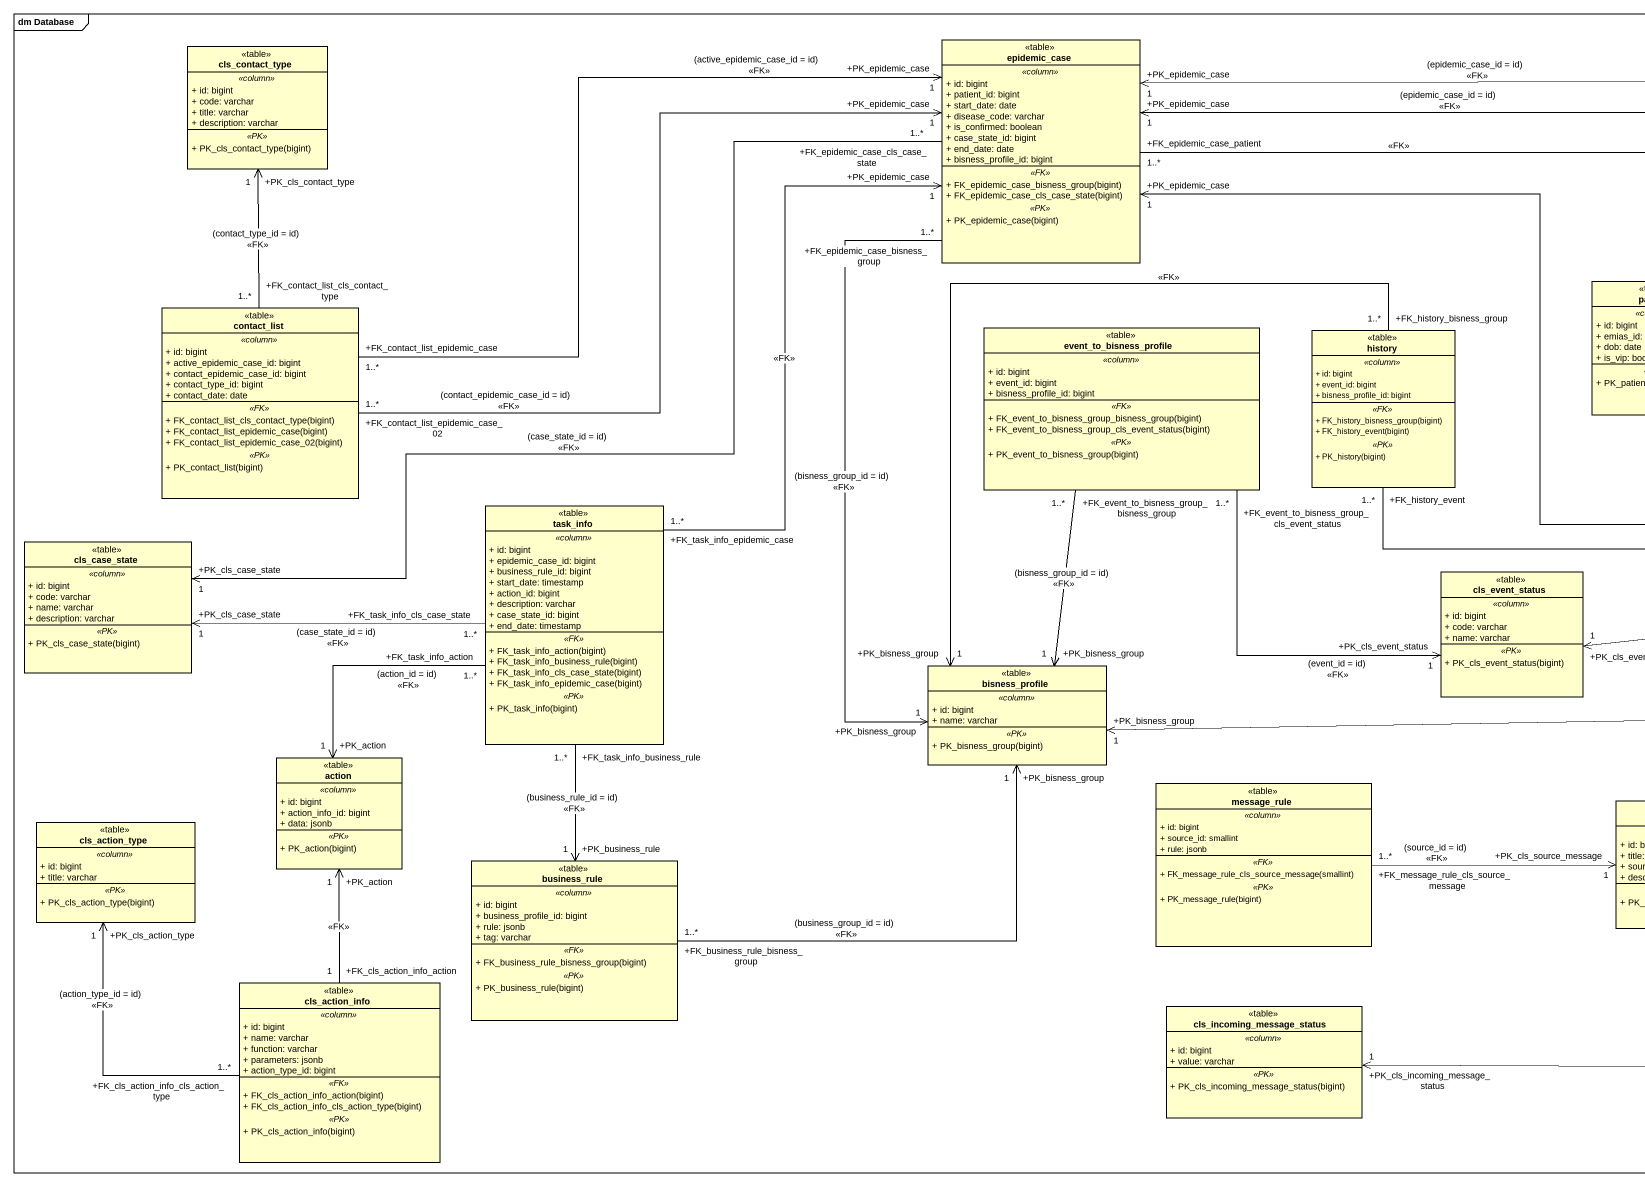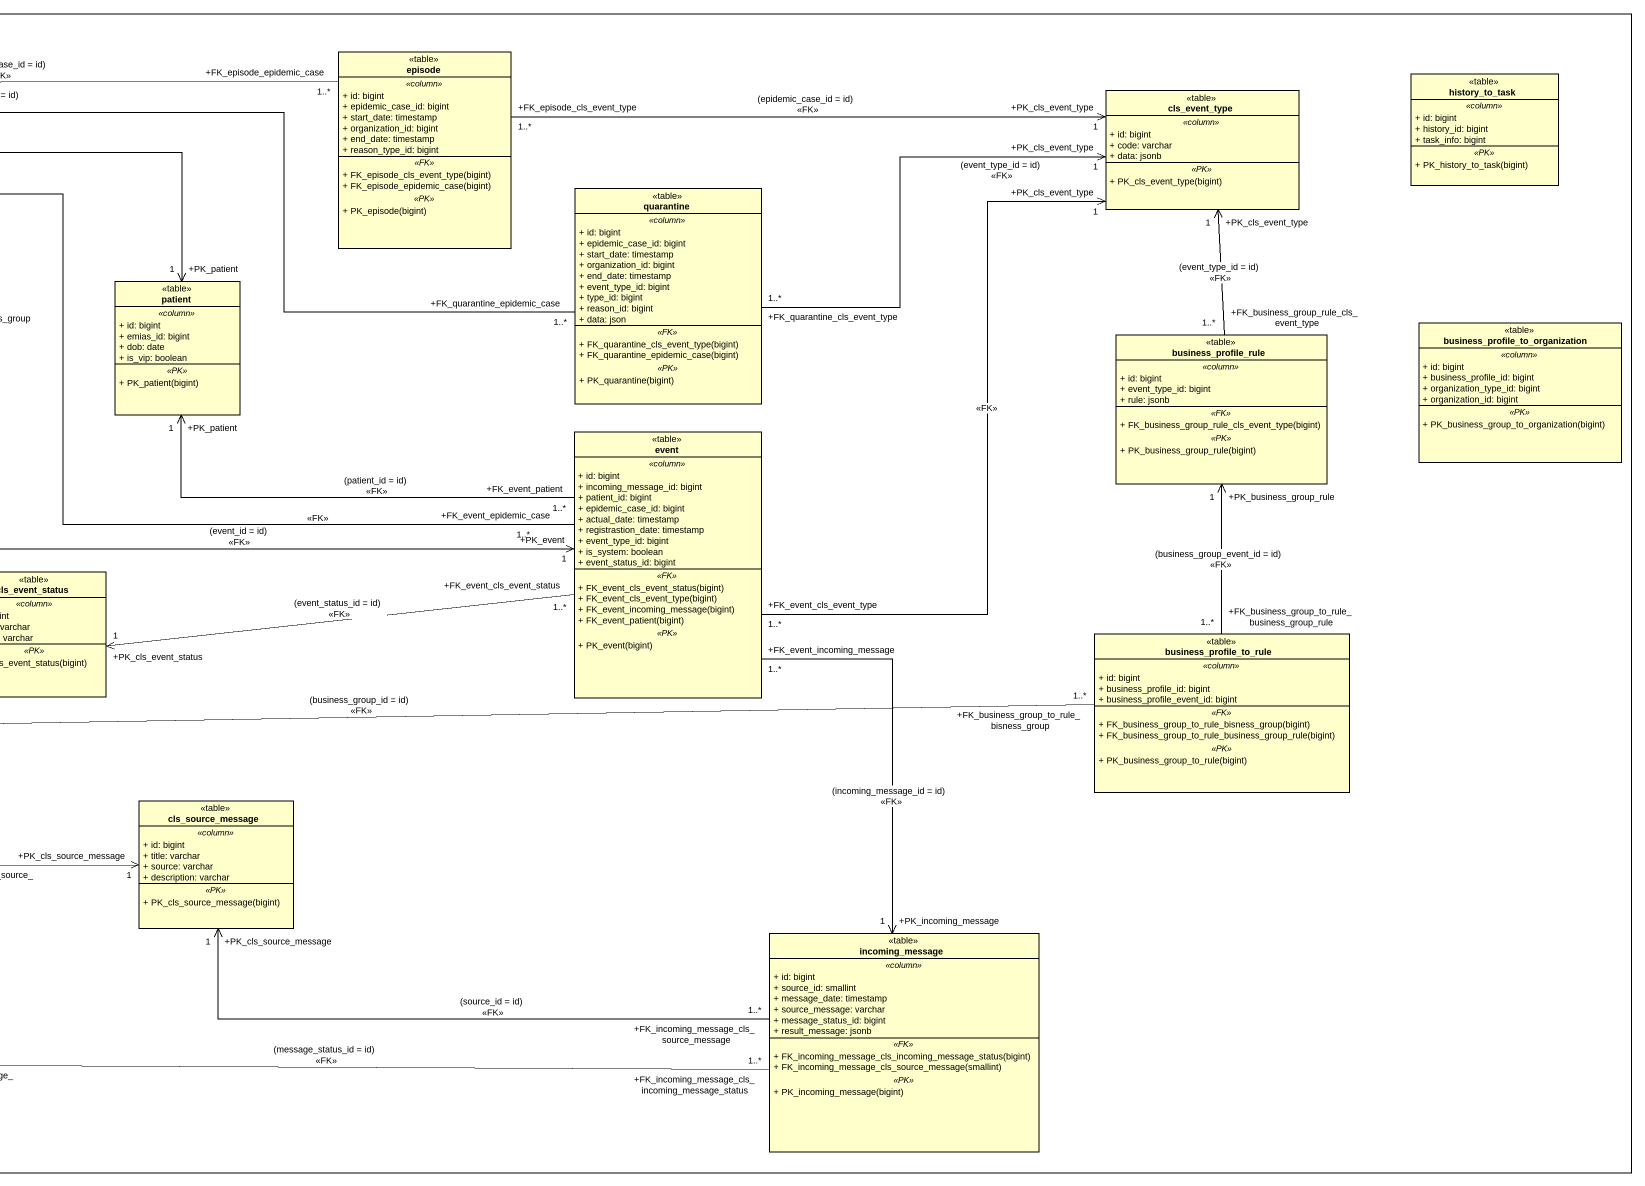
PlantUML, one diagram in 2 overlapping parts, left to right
@startuml
mainframe dm Database
hide circle
hide empty members
skinparam classAttributeIconSize 0
class cls_contact_type <<table>> {
  .. <<column>> ..
  + id: bigint
  + code: varchar
  + title: varchar
  + description: varchar
  .. <<PK>> ..
  + PK_cls_contact_type(bigint)
}
class epidemic_case <<table>> {
  .. <<column>> ..
  + id: bigint
  + patient_id: bigint
  + start_date: date
  + disease_code: varchar
  + is_confirmed: boolean
  + case_state_id: bigint
  + end_date: date
  + bisness_profile_id: bigint
  .. <<FK>> ..
  + FK_epidemic_case_bisness_group(bigint)
  + FK_epidemic_case_cls_case_state(bigint)
  .. <<PK>> ..
  + PK_epidemic_case(bigint)
}
class episode <<table>> {
  .. <<column>> ..
  + id: bigint
  + epidemic_case_id: bigint
  + start_date: timestamp
  + organization_id: bigint
  + end_date: timestamp
  + reason_type_id: bigint
  .. <<FK>> ..
  + FK_episode_cls_event_type(bigint)
  + FK_episode_epidemic_case(bigint)
  .. <<PK>> ..
  + PK_episode(bigint)
}
class history_to_task <<table>> {
  .. <<column>> ..
  + id: bigint
  + history_id: bigint
  + task_info: bigint
  .. <<PK>> ..
  + PK_history_to_task(bigint)
}
class cls_event_type <<table>> {
  .. <<column>> ..
  + id: bigint
  + code: varchar
  + data: jsonb
  .. <<PK>> ..
  + PK_cls_event_type(bigint)
}
class quarantine <<table>> {
  .. <<column>> ..
  + id: bigint
  + epidemic_case_id: bigint
  + start_date: timestamp
  + organization_id: bigint
  + end_date: timestamp
  + event_type_id: bigint
  + type_id: bigint
  + reason_id: bigint
  + data: json
  .. <<FK>> ..
  + FK_quarantine_cls_event_type(bigint)
  + FK_quarantine_epidemic_case(bigint)
  .. <<PK>> ..
  + PK_quarantine(bigint)
}
class patient <<table>> {
  .. <<column>> ..
  + id: bigint
  + emias_id: bigint
  + dob: date
  + is_vip: boolean
  .. <<PK>> ..
  + PK_patient(bigint)
}
class contact_list <<table>> {
  .. <<column>> ..
  + id: bigint
  + active_epidemic_case_id: bigint
  + contact_epidemic_case_id: bigint
  + contact_type_id: bigint
  + contact_date: date
  .. <<FK>> ..
  + FK_contact_list_cls_contact_type(bigint)
  + FK_contact_list_epidemic_case(bigint)
  + FK_contact_list_epidemic_case_02(bigint)
  .. <<PK>> ..
  + PK_contact_list(bigint)
}
class event_to_bisness_profile <<table>> {
  .. <<column>> ..
  + id: bigint
  + event_id: bigint
  + bisness_profile_id: bigint
  .. <<FK>> ..
  + FK_event_to_bisness_group_bisness_group(bigint)
  + FK_event_to_bisness_group_cls_event_status(bigint)
  .. <<PK>> ..
  + PK_event_to_bisness_group(bigint)
}
class history <<table>> {
  .. <<column>> ..
  + id: bigint
  + event_id: bigint
  + bisness_profile_id: bigint
  .. <<FK>> ..
  + FK_history_bisness_group(bigint)
  + FK_history_event(bigint)
  .. <<PK>> ..
  + PK_history(bigint)
}
class business_profile_rule <<table>> {
  .. <<column>> ..
  + id: bigint
  + event_type_id: bigint
  + rule: jsonb
  .. <<FK>> ..
  + FK_business_group_rule_cls_event_type(bigint)
  .. <<PK>> ..
  + PK_business_group_rule(bigint)
}
class "business_profile_to_organization" as business_profile_to <<table>> {
  .. <<column>> ..
  + id: bigint
  + business_profile_id: bigint
  + organization_type_id: bigint
  + organization_id: bigint
  .. <<PK>> ..
  + PK_business_group_to_organization(bigint)
}
class event <<table>> {
  .. <<column>> ..
  + id: bigint
  + incoming_message_id: bigint
  + patient_id: bigint
  + epidemic_case_id: bigint
  + actual_date: timestamp
  + registrastion_date: timestamp
  + event_type_id: bigint
  + is_system: boolean
  + event_status_id: bigint
  .. <<FK>> ..
  + FK_event_cls_event_status(bigint)
  + FK_event_cls_event_type(bigint)
  + FK_event_incoming_message(bigint)
  + FK_event_patient(bigint)
  .. <<PK>> ..
  + PK_event(bigint)
}
class task_info <<table>> {
  .. <<column>> ..
  + id: bigint
  + epidemic_case_id: bigint
  + business_rule_id: bigint
  + start_date: timestamp
  + action_id: bigint
  + description: varchar
  + case_state_id: bigint
  + end_date: timestamp
  .. <<FK>> ..
  + FK_task_info_action(bigint)
  + FK_task_info_business_rule(bigint)
  + FK_task_info_cls_case_state(bigint)
  + FK_task_info_epidemic_case(bigint)
  .. <<PK>> ..
  + PK_task_info(bigint)
}
class cls_case_state <<table>> {
  .. <<column>> ..
  + id: bigint
  + code: varchar
  + name: varchar
  + description: varchar
  .. <<PK>> ..
  + PK_cls_case_state(bigint)
}
class cls_event_status <<table>> {
  .. <<column>> ..
  + id: bigint
  + code: varchar
  + name: varchar
  .. <<PK>> ..
  + PK_cls_event_status(bigint)
}
class bisness_profile <<table>> {
  .. <<column>> ..
  + id: bigint
  + name: varchar
  .. <<PK>> ..
  + PK_bisness_group(bigint)
}
class business_profile_to_rule <<table>> {
  .. <<column>> ..
  + id: bigint
  + business_profile_id: bigint
  + business_profile_event_id: bigint
  .. <<FK>> ..
  + FK_business_group_to_rule_bisness_group(bigint)
  + FK_business_group_to_rule_business_group_rule(bigint)
  .. <<PK>> ..
  + PK_business_group_to_rule(bigint)
}
class "action" as action_ <<table>> {
  .. <<column>> ..
  + id: bigint
  + action_info_id: bigint
  + data: jsonb
  .. <<PK>> ..
  + PK_action(bigint)
}
class message_rule <<table>> {
  .. <<column>> ..
  + id: bigint
  + source_id: smallint
  + rule: jsonb
  .. <<FK>> ..
  + FK_message_rule_cls_source_message(smallint)
  .. <<PK>> ..
  + PK_message_rule(bigint)
}
class cls_action_type <<table>> {
  .. <<column>> ..
  + id: bigint
  + title: varchar
  .. <<PK>> ..
  + PK_cls_action_type(bigint)
}
class cls_source_message <<table>> {
  .. <<column>> ..
  + id: bigint
  + title: varchar
  + source: varchar
  + description: varchar
  .. <<PK>> ..
  + PK_cls_source_message(bigint)
}
class business_rule <<table>> {
  .. <<column>> ..
  + id: bigint
  + business_profile_id: bigint
  + rule: jsonb
  + tag: varchar
  .. <<FK>> ..
  + FK_business_rule_bisness_group(bigint)
  .. <<PK>> ..
  + PK_business_rule(bigint)
}
class incoming_message <<table>> {
  .. <<column>> ..
  + id: bigint
  + source_id: smallint
  + message_date: timestamp
  + source_message: varchar
  + message_status_id: bigint
  + result_message: jsonb
  .. <<FK>> ..
  + FK_incoming_message_cls_incoming_message_status(bigint)
  + FK_incoming_message_cls_source_message(smallint)
  .. <<PK>> ..
  + PK_incoming_message(bigint)
}
class cls_action_info <<table>> {
  .. <<column>> ..
  + id: bigint
  + name: varchar
  + function: varchar
  + parameters: jsonb
  + action_type_id: bigint
  .. <<FK>> ..
  + FK_cls_action_info_action(bigint)
  + FK_cls_action_info_cls_action_type(bigint)
  .. <<PK>> ..
  + PK_cls_action_info(bigint)
}
class cls_incoming_message_status <<table>> {
  .. <<column>> ..
  + id: bigint
  + value: varchar
  .. <<PK>> ..
  + PK_cls_incoming_message_status(bigint)
}
epidemic_case "+FK_epidemic_case_patient\n1..*" -right-> "+PK_patient\n1" patient : <<FK>>
epidemic_case "+FK_epidemic_case_cls_case_state\n1..*" -left-> "+PK_cls_case_state\n1" cls_case_state : (case_state_id = id)\n<<FK>>
epidemic_case "+FK_epidemic_case_bisness_group\n1..*" --> "+PK_bisness_group\n1" bisness_profile : (bisness_group_id = id)\n<<FK>>
episode "+FK_episode_epidemic_case\n1..*" -left-> "+PK_epidemic_case\n1" epidemic_case : (epidemic_case_id = id)\n<<FK>>
episode "+FK_episode_cls_event_type\n1..*" -right-> "+PK_cls_event_type\n1" cls_event_type : (epidemic_case_id = id)\n<<FK>>
quarantine "+FK_quarantine_epidemic_case\n1..*" -left-> "+PK_epidemic_case\n1" epidemic_case : (epidemic_case_id = id)\n<<FK>>
quarantine "+FK_quarantine_cls_event_type\n1..*" -right-> "+PK_cls_event_type\n1" cls_event_type : (event_type_id = id)\n<<FK>>
contact_list "+FK_contact_list_cls_contact_type\n1..*" -up-> "+PK_cls_contact_type\n1" cls_contact_type : (contact_type_id = id)\n<<FK>>
contact_list "+FK_contact_list_epidemic_case\n1..*" -right-> "+PK_epidemic_case\n1" epidemic_case : (active_epidemic_case_id = id)\n<<FK>>
contact_list "+FK_contact_list_epidemic_case_02\n1..*" -right-> "+PK_epidemic_case\n1" epidemic_case : (contact_epidemic_case_id = id)\n<<FK>>
event_to_bisness_profile "+FK_event_to_bisness_group_cls_event_status\n1..*" -right-> "+PK_cls_event_status\n1" cls_event_status : (event_id = id)\n<<FK>>
event_to_bisness_profile "+FK_event_to_bisness_group_bisness_group\n1..*" --> "+PK_bisness_group\n1" bisness_profile : (bisness_group_id = id)\n<<FK>>
history "+FK_history_event\n1..*" -right-> "+PK_event\n1" event : (event_id = id)\n<<FK>>
history "+FK_history_bisness_group\n1..*" --> "+PK_bisness_group\n1" bisness_profile : <<FK>>
business_profile_rule "+FK_business_group_rule_cls_event_type\n1..*" -up-> "+PK_cls_event_type\n1" cls_event_type : (event_type_id = id)\n<<FK>>
event "+FK_event_epidemic_case\n1..*" -left-> "+PK_epidemic_case\n1" epidemic_case : <<FK>>
event "+FK_event_cls_event_type\n1..*" -up-> "+PK_cls_event_type\n1" cls_event_type : <<FK>>
event "+FK_event_patient\n1..*" -left-> "+PK_patient\n1" patient : (patient_id = id)\n<<FK>>
event "+FK_event_cls_event_status\n1..*" -left-> "+PK_cls_event_status\n1" cls_event_status : (event_status_id = id)\n<<FK>>
event "+FK_event_incoming_message\n1..*" --> "+PK_incoming_message\n1" incoming_message : (incoming_message_id = id)\n<<FK>>
task_info "+FK_task_info_epidemic_case\n1..*" -up-> "+PK_epidemic_case\n1" epidemic_case : <<FK>>
task_info "+FK_task_info_cls_case_state\n1..*" -left-> "+PK_cls_case_state\n1" cls_case_state : (case_state_id = id)\n<<FK>>
task_info "+FK_task_info_action\n1..*" --> "+PK_action\n1" action_ : (action_id = id)\n<<FK>>
task_info "+FK_task_info_business_rule\n1..*" --> "+PK_business_rule\n1" business_rule : (business_rule_id = id)\n<<FK>>
business_profile_to_rule "+FK_business_group_to_rule_business_group_rule\n1..*" -up-> "+PK_business_group_rule\n1" business_profile_rule : (business_group_event_id = id)\n<<FK>>
business_profile_to_rule "+FK_business_group_to_rule_bisness_group\n1..*" -left-> "+PK_bisness_group\n1" bisness_profile : (business_group_id = id)\n<<FK>>
message_rule "+FK_message_rule_cls_source_message\n1..*" -right-> "+PK_cls_source_message\n1" cls_source_message : (source_id = id)\n<<FK>>
business_rule "+FK_business_rule_bisness_group\n1..*" -right-> "+PK_bisness_group\n1" bisness_profile : (business_group_id = id)\n<<FK>>
incoming_message "+FK_incoming_message_cls_source_message\n1..*" -left-> "+PK_cls_source_message\n1" cls_source_message : (source_id = id)\n<<FK>>
incoming_message "+FK_incoming_message_cls_incoming_message_status\n1..*" -left-> "+PK_cls_incoming_message_status\n1" cls_incoming_message_status : (message_status_id = id)\n<<FK>>
cls_action_info "+FK_cls_action_info_action\n1" -up-> "+PK_action\n1" action_ : <<FK>>
cls_action_info "+FK_cls_action_info_cls_action_type\n1..*" -up-> "+PK_cls_action_type\n1" cls_action_type : (action_type_id = id)\n<<FK>>
@enduml
